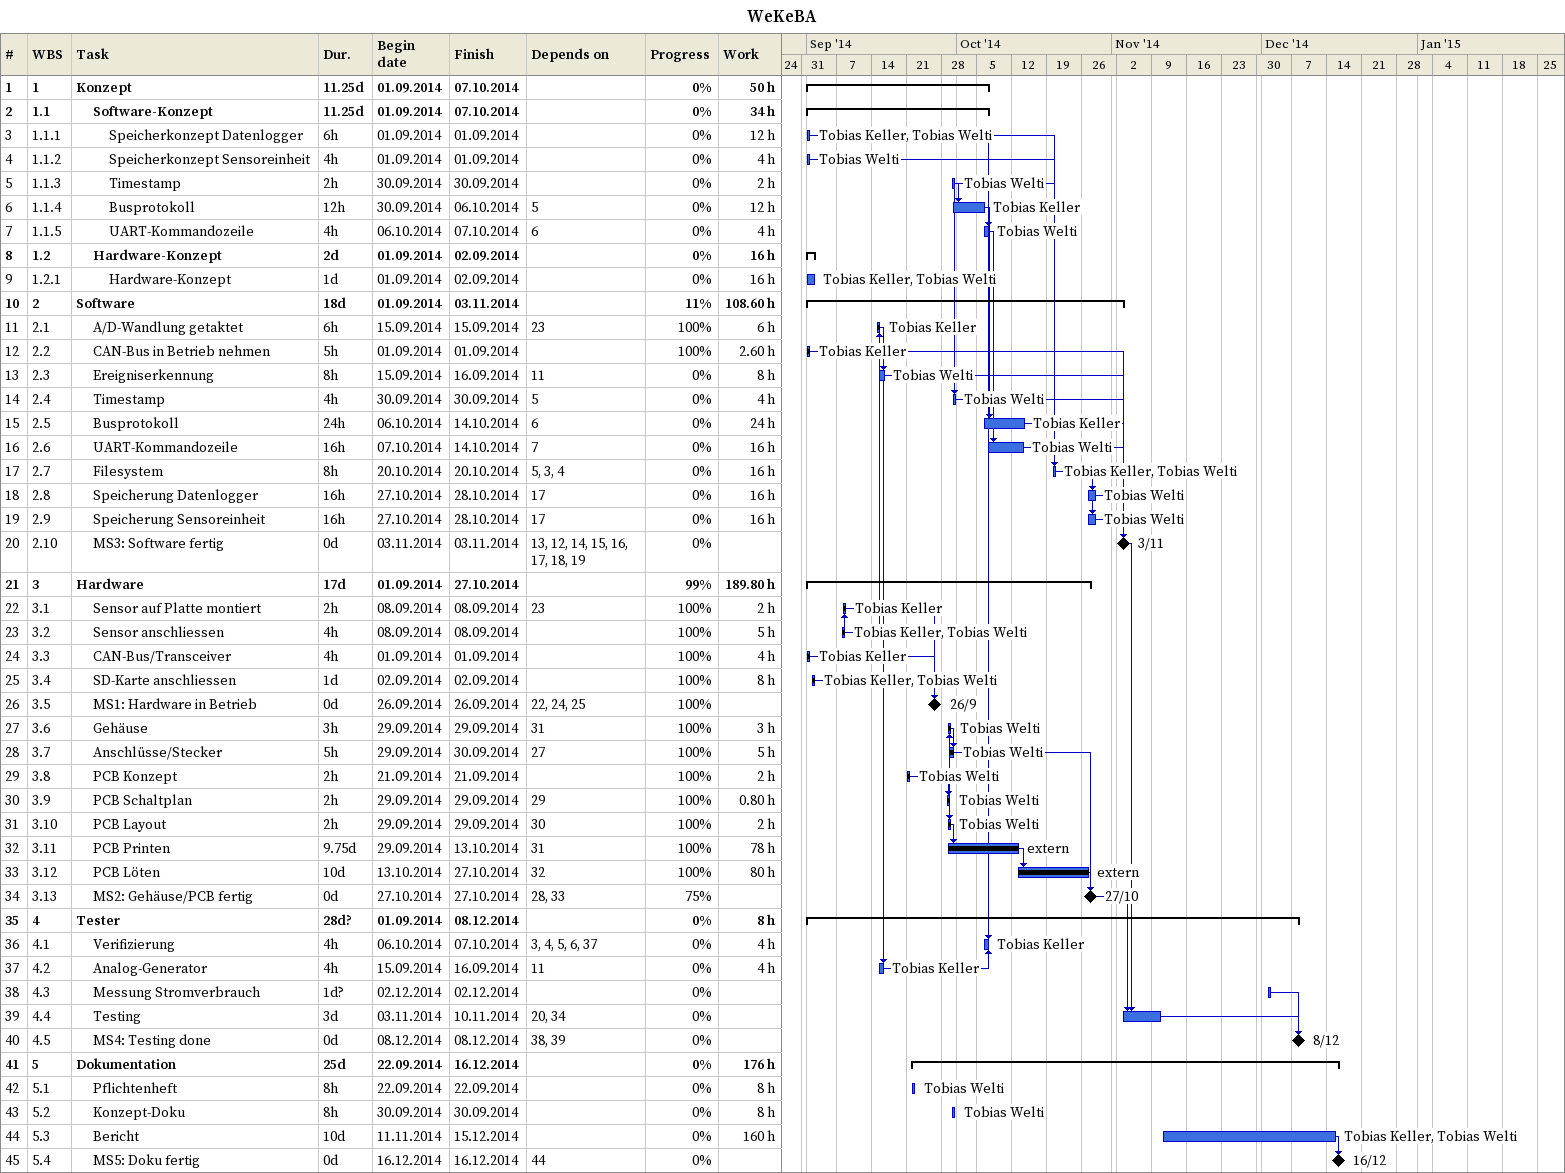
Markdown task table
WeKeBA

| ID | WBS | Task | Duration | Start | Finish | Predecessors | Resources | % complete | Work (h) |
|---|---|---|---|---|---|---|---|---|---|
| 1 | 1 | **Konzept** | 11.25d | 2014-09-01 | 2014-10-07 |  |  | 0 | 50 |
| 2 | 1.1 | **Software-Konzept** | 11.25d | 2014-09-01 | 2014-10-07 |  |  | 0 | 34 |
| 3 | 1.1.1 | Speicherkonzept Datenlogger | 6h | 2014-09-01 | 2014-09-01 |  | Tobias Keller, Tobias Welti | 0 | 12 |
| 4 | 1.1.2 | Speicherkonzept Sensoreinheit | 4h | 2014-09-01 | 2014-09-01 |  | Tobias Welti | 0 | 4 |
| 5 | 1.1.3 | Timestamp | 2h | 2014-09-30 | 2014-09-30 |  | Tobias Welti | 0 | 2 |
| 6 | 1.1.4 | Busprotokoll | 12h | 2014-09-30 | 2014-10-06 | 5 | Tobias Keller | 0 | 12 |
| 7 | 1.1.5 | UART-Kommandozeile | 4h | 2014-10-06 | 2014-10-07 | 6 | Tobias Welti | 0 | 4 |
| 8 | 1.2 | **Hardware-Konzept** | 2d | 2014-09-01 | 2014-09-02 |  |  | 0 | 16 |
| 9 | 1.2.1 | Hardware-Konzept | 1d | 2014-09-01 | 2014-09-02 |  | Tobias Keller, Tobias Welti | 0 | 16 |
| 10 | 2 | **Software** | 18d | 2014-09-01 | 2014-11-03 |  |  | 11 | 108.60 |
| 11 | 2.1 | A/D-Wandlung getaktet | 6h | 2014-09-15 | 2014-09-15 | 23 | Tobias Keller | 100 | 6 |
| 12 | 2.2 | CAN-Bus in Betrieb nehmen | 5h | 2014-09-01 | 2014-09-01 |  | Tobias Keller | 100 | 2.60 |
| 13 | 2.3 | Ereigniserkennung | 8h | 2014-09-15 | 2014-09-16 | 11 | Tobias Welti | 0 | 8 |
| 14 | 2.4 | Timestamp | 4h | 2014-09-30 | 2014-09-30 | 5 | Tobias Welti | 0 | 4 |
| 15 | 2.5 | Busprotokoll | 24h | 2014-10-06 | 2014-10-14 | 6 | Tobias Keller | 0 | 24 |
| 16 | 2.6 | UART-Kommandozeile | 16h | 2014-10-07 | 2014-10-14 | 7 | Tobias Welti | 0 | 16 |
| 17 | 2.7 | Filesystem | 8h | 2014-10-20 | 2014-10-20 | 5, 3, 4 | Tobias Keller, Tobias Welti | 0 | 16 |
| 18 | 2.8 | Speicherung Datenlogger | 16h | 2014-10-27 | 2014-10-28 | 17 | Tobias Welti | 0 | 16 |
| 19 | 2.9 | Speicherung Sensoreinheit | 16h | 2014-10-27 | 2014-10-28 | 17 | Tobias Welti | 0 | 16 |
| 20 | 2.10 | MS3: Software fertig | 0d | 2014-11-03 | 2014-11-03 | 13, 12, 14, 15, 16, 17, 18, 19 |  | 0 |  |
| 21 | 3 | **Hardware** | 17d | 2014-09-01 | 2014-10-27 |  |  | 99 | 189.80 |
| 22 | 3.1 | Sensor auf Platte montiert | 2h | 2014-09-08 | 2014-09-08 | 23 | Tobias Keller | 100 | 2 |
| 23 | 3.2 | Sensor anschliessen | 4h | 2014-09-08 | 2014-09-08 |  | Tobias Keller, Tobias Welti | 100 | 5 |
| 24 | 3.3 | CAN-Bus/Transceiver | 4h | 2014-09-01 | 2014-09-01 |  | Tobias Keller | 100 | 4 |
| 25 | 3.4 | SD-Karte anschliessen | 1d | 2014-09-02 | 2014-09-02 |  | Tobias Keller, Tobias Welti | 100 | 8 |
| 26 | 3.5 | MS1: Hardware in Betrieb | 0d | 2014-09-26 | 2014-09-26 | 22, 24, 25 |  | 100 |  |
| 27 | 3.6 | Gehäuse | 3h | 2014-09-29 | 2014-09-29 | 31 | Tobias Welti | 100 | 3 |
| 28 | 3.7 | Anschlüsse/Stecker | 5h | 2014-09-29 | 2014-09-30 | 27 | Tobias Welti | 100 | 5 |
| 29 | 3.8 | PCB Konzept | 2h | 2014-09-21 | 2014-09-21 |  | Tobias Welti | 100 | 2 |
| 30 | 3.9 | PCB Schaltplan | 2h | 2014-09-29 | 2014-09-29 | 29 | Tobias Welti | 100 | 0.80 |
| 31 | 3.10 | PCB Layout | 2h | 2014-09-29 | 2014-09-29 | 30 | Tobias Welti | 100 | 2 |
| 32 | 3.11 | PCB Printen | 9.75d | 2014-09-29 | 2014-10-13 | 31 | extern | 100 | 78 |
| 33 | 3.12 | PCB Löten | 10d | 2014-10-13 | 2014-10-27 | 32 | extern | 100 | 80 |
| 34 | 3.13 | MS2: Gehäuse/PCB fertig | 0d | 2014-10-27 | 2014-10-27 | 28, 33 |  | 75 |  |
| 35 | 4 | **Tester** | 28d? | 2014-09-01 | 2014-12-08 |  |  | 0 | 8 |
| 36 | 4.1 | Verifizierung | 4h | 2014-10-06 | 2014-10-07 | 3, 4, 5, 6, 37 | Tobias Keller | 0 | 4 |
| 37 | 4.2 | Analog-Generator | 4h | 2014-09-15 | 2014-09-16 | 11 | Tobias Keller | 0 | 4 |
| 38 | 4.3 | Messung Stromverbrauch | 1d? | 2014-12-02 | 2014-12-02 |  |  | 0 |  |
| 39 | 4.4 | Testing | 3d | 2014-11-03 | 2014-11-10 | 20, 34 |  | 0 |  |
| 40 | 4.5 | MS4: Testing done | 0d | 2014-12-08 | 2014-12-08 | 38, 39 |  | 0 |  |
| 41 | 5 | **Dokumentation** | 25d | 2014-09-22 | 2014-12-16 |  |  | 0 | 176 |
| 42 | 5.1 | Pflichtenheft | 8h | 2014-09-22 | 2014-09-22 |  | Tobias Welti | 0 | 8 |
| 43 | 5.2 | Konzept-Doku | 8h | 2014-09-30 | 2014-09-30 |  | Tobias Welti | 0 | 8 |
| 44 | 5.3 | Bericht | 10d | 2014-11-11 | 2014-12-15 |  | Tobias Keller, Tobias Welti | 0 | 160 |
| 45 | 5.4 | MS5: Doku fertig | 0d | 2014-12-16 | 2014-12-16 | 44 |  | 0 |  |
